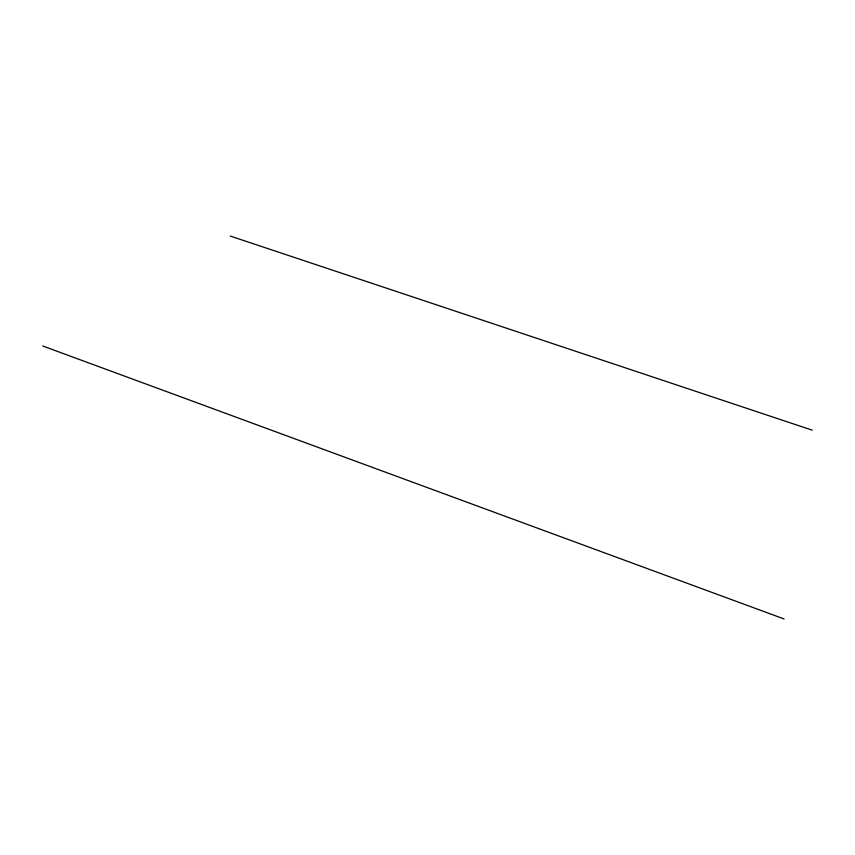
<?xml version="1.0" encoding="UTF-8"?>
<svg xmlns="http://www.w3.org/2000/svg" width="855" height="855" viewBox="0 0 855 855"><rect width="100%" height="100%" fill="white"/><g stroke="black" fill="none" stroke-linecap="round" stroke-linejoin="round"><path stroke-width="1.28" d="M230.262 236.055L812.25 430.172M42.75 345.997L784.056 618.945"/></g></svg>
